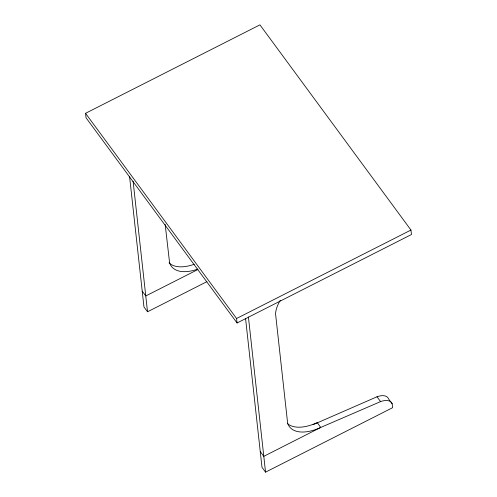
<?xml version="1.0" encoding="UTF-8"?>
<svg xmlns="http://www.w3.org/2000/svg" width="497" height="497" viewBox="0 0 497 497"><rect width="100%" height="100%" fill="white"/><g stroke="black" fill="none" stroke-linecap="round" stroke-linejoin="round"><path stroke-width="0.75" d="M85.546 113.31L259.931 24.85L410.957 230.049L411.454 234.528L237.069 322.982L86.043 117.789L85.546 113.31L236.572 318.502L237.069 322.982M197.924 269.504L145.77 295.957L142.217 291.13M129.555 176.466L143.962 306.96L147.516 311.787L206.907 281.662M236.572 318.502L410.957 230.049M313.085 424.693L377.012 396.78A15.593 8.368 -36.4 0 1 388.629 398.985L392.183 403.812L392.611 407.695L265.547 472.15L261.994 467.323L245.549 318.36M392.183 403.812A15.593 8.368 -36.4 0 0 380.565 401.607L320.758 427.432L263.801 456.327L260.248 451.493M377.012 396.78L380.565 401.607M248.419 317.03L265.547 472.15M165.166 224.389L169.576 262.64A38.331 20.563 -36.4 0 0 197.8 269.094M133.109 181.293L147.516 311.787M194.246 264.267A38.331 20.563 -36.4 0 1 169.061 262.876M280.308 300.281A38.331 20.563 -36.4 0 0 275.568 313.942L287.608 423.003A38.331 20.563 -36.4 0 0 320.758 427.432L317.204 422.605A38.331 20.563 -36.4 0 1 287.583 423.686"/></g></svg>
